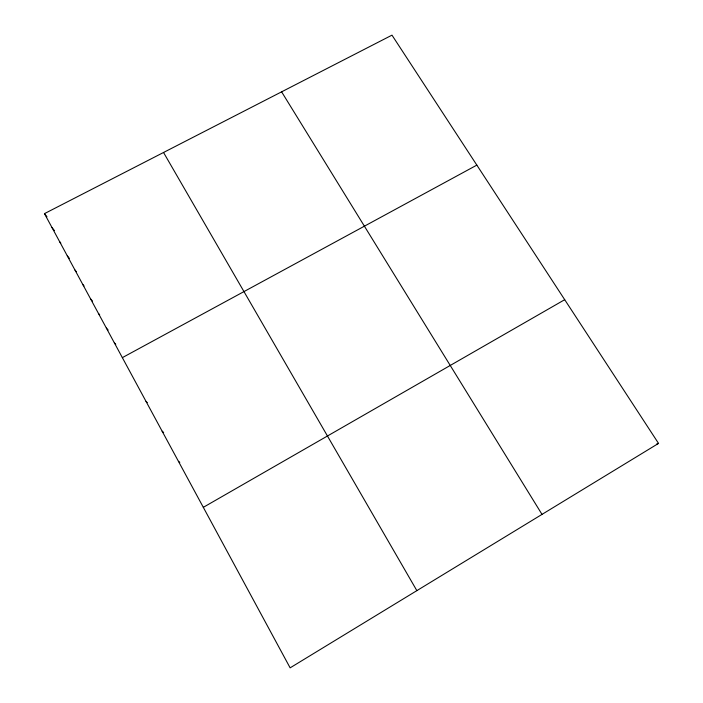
<?xml version="1.0" encoding="UTF-8"?>
<svg xmlns="http://www.w3.org/2000/svg" width="703" height="703" viewBox="0 0 703 703"><rect width="100%" height="100%" fill="white"/><g stroke="black" fill="none" stroke-linecap="round" stroke-linejoin="round"><path stroke-width="1.05" d="M658.535 443.4L290.128 667.85L44.465 213.633L391.984 35.15L658.535 443.4L656.611 444.076M203.316 507.329L564.702 299.689M122.357 357.642L476.845 165.117M178.439 461.335L179.81 462.31M162.138 431.203L163.658 432.459M146.057 401.475L147.305 402.626M114.325 342.792L115.775 344.338M106.346 328.046L108.148 330.015M98.42 313.397L99.668 314.795M90.555 298.854L92.48 301.06M82.743 284.407L84.061 285.954M74.984 270.057L76.346 271.683M67.277 255.813L69.369 258.344M59.623 241.656L60.818 243.124M52.013 227.596L54.474 230.654M44.465 213.633L46.978 216.814M281.613 91.838L542.013 514.394M163.535 152.481L416.861 590.643"/></g></svg>
